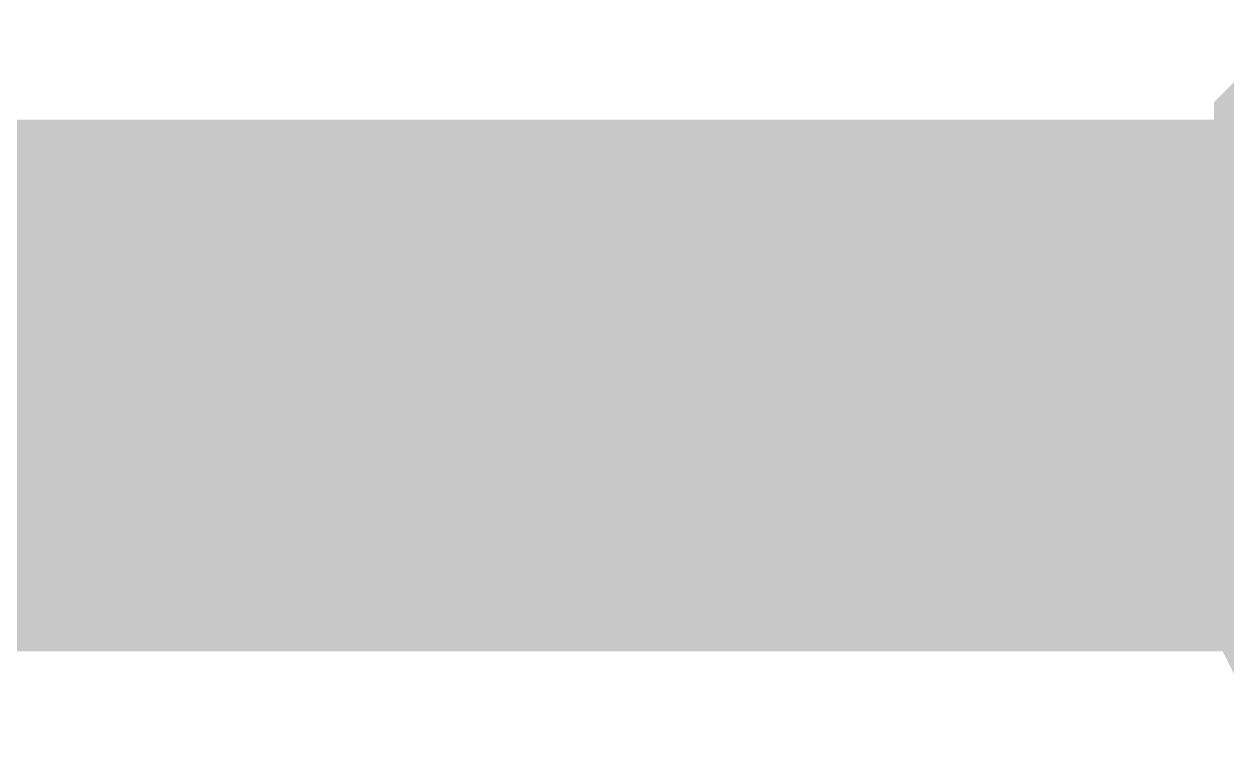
# Model space of a CAD drawing. Header units: inches. Extents: x 0 to 841, y 0 to 594.
# Drawn here: x 255.002 to 256.696, y 116.975 to 117.993 of the extents above; entities that cross this region are included whole.
import ezdxf

# ---------------------------------------------------------------- set-up
doc = ezdxf.new("R2010")
doc.units = ezdxf.units.IN
doc.layers.add('Sheet', color=255, linetype='Continuous')

msp = doc.modelspace()

# ---------------------------------------------------------------- linework, layer by layer
at = {"layer": 'Sheet'}
for points in [[(256.7601, 117.4839, 0.2997, 0.2997, 0), (256.7601, 117.5288, 0.2997, 0.2997, 0), (256.7601, 117.5737, 0.2997, 0.2997, 0), (256.7601, 117.5962, 0.2997, 0.2997, 0), (256.7826, 117.6411, 0.2997, 0.2997, 0), (256.7826, 117.686, 0.2997, 0.2997, 0), (256.805, 117.7085, 0.2997, 0.2997, 0), (256.805, 117.7534, 0.2997, 0.2997, 0), (256.8275, 117.7759, 0.2997, 0.2997, 0), (256.8275, 117.8208, 0.2997, 0.2997, 0), (256.85, 117.8432, 0.2997, 0.2997, 0)], [(256.7601, 117.4839, 0.2997, 0.2997, 0), (256.7601, 117.5288, 0.2997, 0.2997, 0), (256.7601, 117.5737, 0.2997, 0.2997, 0), (256.7601, 117.5962, 0.2997, 0.2997, 0), (256.7826, 117.6411, 0.2997, 0.2997, 0), (256.7826, 117.686, 0.2997, 0.2997, 0), (256.805, 117.7085, 0.2997, 0.2997, 0), (256.805, 117.7534, 0.2997, 0.2997, 0), (256.8275, 117.7759, 0.2997, 0.2997, 0), (256.8275, 117.8208, 0.2997, 0.2997, 0), (256.85, 117.8432, 0.2997, 0.2997, 0)], [(256.7601, 117.4839, 0.2997, 0.2997, 0), (256.7601, 117.5288, 0.2997, 0.2997, 0), (256.7601, 117.5737, 0.2997, 0.2997, 0), (256.7601, 117.5962, 0.2997, 0.2997, 0), (256.7826, 117.6411, 0.2997, 0.2997, 0), (256.7826, 117.686, 0.2997, 0.2997, 0), (256.805, 117.7085, 0.2997, 0.2997, 0), (256.805, 117.7534, 0.2997, 0.2997, 0), (256.8275, 117.7759, 0.2997, 0.2997, 0), (256.8275, 117.8208, 0.2997, 0.2997, 0), (256.85, 117.8432, 0.2997, 0.2997, 0)], [(256.7601, 117.4839, 0.2997, 0.2997, 0), (256.7601, 117.5288, 0.2997, 0.2997, 0), (256.7601, 117.5737, 0.2997, 0.2997, 0), (256.7601, 117.5962, 0.2997, 0.2997, 0), (256.7826, 117.6411, 0.2997, 0.2997, 0), (256.7826, 117.686, 0.2997, 0.2997, 0), (256.805, 117.7085, 0.2997, 0.2997, 0), (256.805, 117.7534, 0.2997, 0.2997, 0), (256.8275, 117.7759, 0.2997, 0.2997, 0), (256.8275, 117.8208, 0.2997, 0.2997, 0), (256.85, 117.8432, 0.2997, 0.2997, 0)], [(256.7601, 117.4839, 0.2997, 0.2997, 0), (256.7601, 117.5288, 0.2997, 0.2997, 0), (256.7601, 117.5737, 0.2997, 0.2997, 0), (256.7601, 117.5962, 0.2997, 0.2997, 0), (256.7826, 117.6411, 0.2997, 0.2997, 0), (256.7826, 117.686, 0.2997, 0.2997, 0), (256.805, 117.7085, 0.2997, 0.2997, 0), (256.805, 117.7534, 0.2997, 0.2997, 0), (256.8275, 117.7759, 0.2997, 0.2997, 0), (256.8275, 117.8208, 0.2997, 0.2997, 0), (256.85, 117.8432, 0.2997, 0.2997, 0)], [(252.5156, 117.4839, 0.7493, 0.7493, 0), (257.5237, 117.4839, 0.7493, 0.7493, 0)], [(252.5156, 117.4839, 0.2997, 0.2997, 0), (257.5237, 117.4839, 0.2997, 0.2997, 0)], [(256.85, 117.1245, 0.2997, 0.2997, 0), (256.8275, 117.1695, 0.2997, 0.2997, 0), (256.8275, 117.1919, 0.2997, 0.2997, 0), (256.805, 117.2368, 0.2997, 0.2997, 0), (256.805, 117.2593, 0.2997, 0.2997, 0), (256.7826, 117.3042, 0.2997, 0.2997, 0), (256.7826, 117.3267, 0.2997, 0.2997, 0), (256.7601, 117.3716, 0.2997, 0.2997, 0), (256.7601, 117.4165, 0.2997, 0.2997, 0), (256.7601, 117.439, 0.2997, 0.2997, 0), (256.7601, 117.4839, 0.2997, 0.2997, 0)], [(256.7601, 117.4839, 0.2997, 0.2997, 0), (256.7601, 117.4839, 0.2997, 0.2997, 0)], [(256.85, 117.1245, 0.2997, 0.2997, 0), (256.8275, 117.1695, 0.2997, 0.2997, 0), (256.8275, 117.1919, 0.2997, 0.2997, 0), (256.805, 117.2368, 0.2997, 0.2997, 0), (256.805, 117.2593, 0.2997, 0.2997, 0), (256.7826, 117.3042, 0.2997, 0.2997, 0), (256.7826, 117.3267, 0.2997, 0.2997, 0), (256.7601, 117.3716, 0.2997, 0.2997, 0), (256.7601, 117.4165, 0.2997, 0.2997, 0), (256.7601, 117.439, 0.2997, 0.2997, 0), (256.7601, 117.4839, 0.2997, 0.2997, 0)], [(256.7601, 117.4839, 0.2997, 0.2997, 0), (256.7601, 117.4839, 0.2997, 0.2997, 0)], [(256.85, 117.1245, 0.2997, 0.2997, 0), (256.8275, 117.1695, 0.2997, 0.2997, 0), (256.8275, 117.1919, 0.2997, 0.2997, 0), (256.805, 117.2368, 0.2997, 0.2997, 0), (256.805, 117.2593, 0.2997, 0.2997, 0), (256.7826, 117.3042, 0.2997, 0.2997, 0), (256.7826, 117.3267, 0.2997, 0.2997, 0), (256.7601, 117.3716, 0.2997, 0.2997, 0), (256.7601, 117.4165, 0.2997, 0.2997, 0), (256.7601, 117.439, 0.2997, 0.2997, 0), (256.7601, 117.4839, 0.2997, 0.2997, 0)], [(256.7601, 117.4839, 0.2997, 0.2997, 0), (256.7601, 117.4839, 0.2997, 0.2997, 0)], [(256.85, 117.1245, 0.2997, 0.2997, 0), (256.8275, 117.1695, 0.2997, 0.2997, 0), (256.8275, 117.1919, 0.2997, 0.2997, 0), (256.805, 117.2368, 0.2997, 0.2997, 0), (256.805, 117.2593, 0.2997, 0.2997, 0), (256.7826, 117.3042, 0.2997, 0.2997, 0), (256.7826, 117.3267, 0.2997, 0.2997, 0), (256.7601, 117.3716, 0.2997, 0.2997, 0), (256.7601, 117.4165, 0.2997, 0.2997, 0), (256.7601, 117.439, 0.2997, 0.2997, 0), (256.7601, 117.4839, 0.2997, 0.2997, 0)], [(256.7601, 117.4839, 0.2997, 0.2997, 0), (256.7601, 117.4839, 0.2997, 0.2997, 0)], [(256.85, 117.1245, 0.2997, 0.2997, 0), (256.8275, 117.1695, 0.2997, 0.2997, 0), (256.8275, 117.1919, 0.2997, 0.2997, 0), (256.805, 117.2368, 0.2997, 0.2997, 0), (256.805, 117.2593, 0.2997, 0.2997, 0), (256.7826, 117.3042, 0.2997, 0.2997, 0), (256.7826, 117.3267, 0.2997, 0.2997, 0), (256.7601, 117.3716, 0.2997, 0.2997, 0), (256.7601, 117.4165, 0.2997, 0.2997, 0), (256.7601, 117.439, 0.2997, 0.2997, 0), (256.7601, 117.4839, 0.2997, 0.2997, 0)], [(256.7601, 117.4839, 0.2997, 0.2997, 0), (256.7601, 117.4839, 0.2997, 0.2997, 0)]]:
    msp.add_lwpolyline(points, format="xyseb", dxfattribs=at)

doc.saveas('drawing.dxf')
